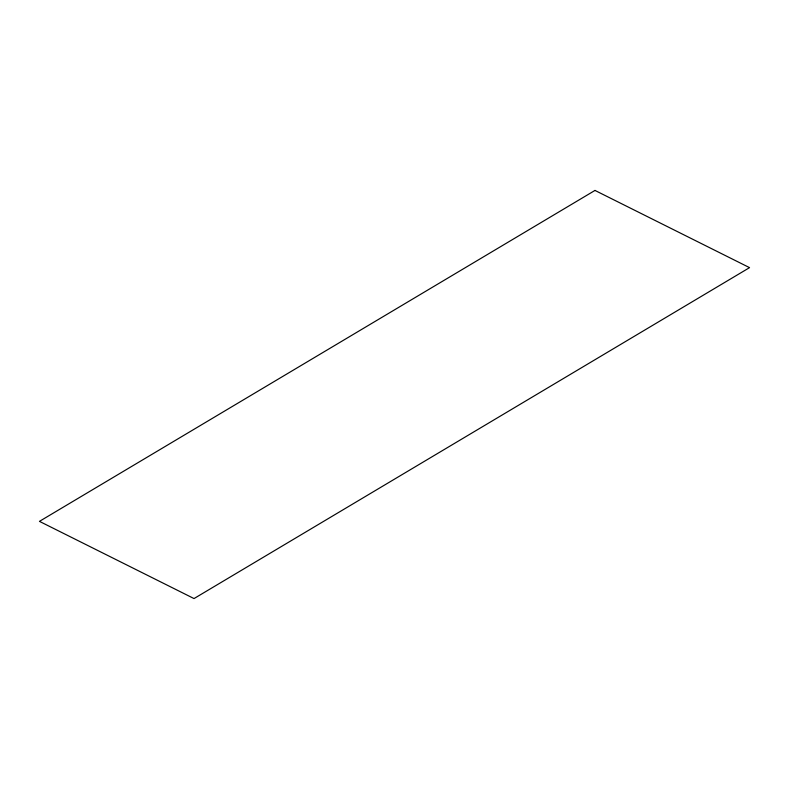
<?xml version="1.0" encoding="UTF-8"?>
<svg xmlns="http://www.w3.org/2000/svg" width="789" height="789" viewBox="0 0 789 789"><rect width="100%" height="100%" fill="white"/><g stroke="black" fill="none" stroke-linecap="round" stroke-linejoin="round"><path stroke-width="1.18" d="M594.975 190.435L39.45 521.361L194.025 598.565L749.55 267.639L594.975 190.435"/></g></svg>
